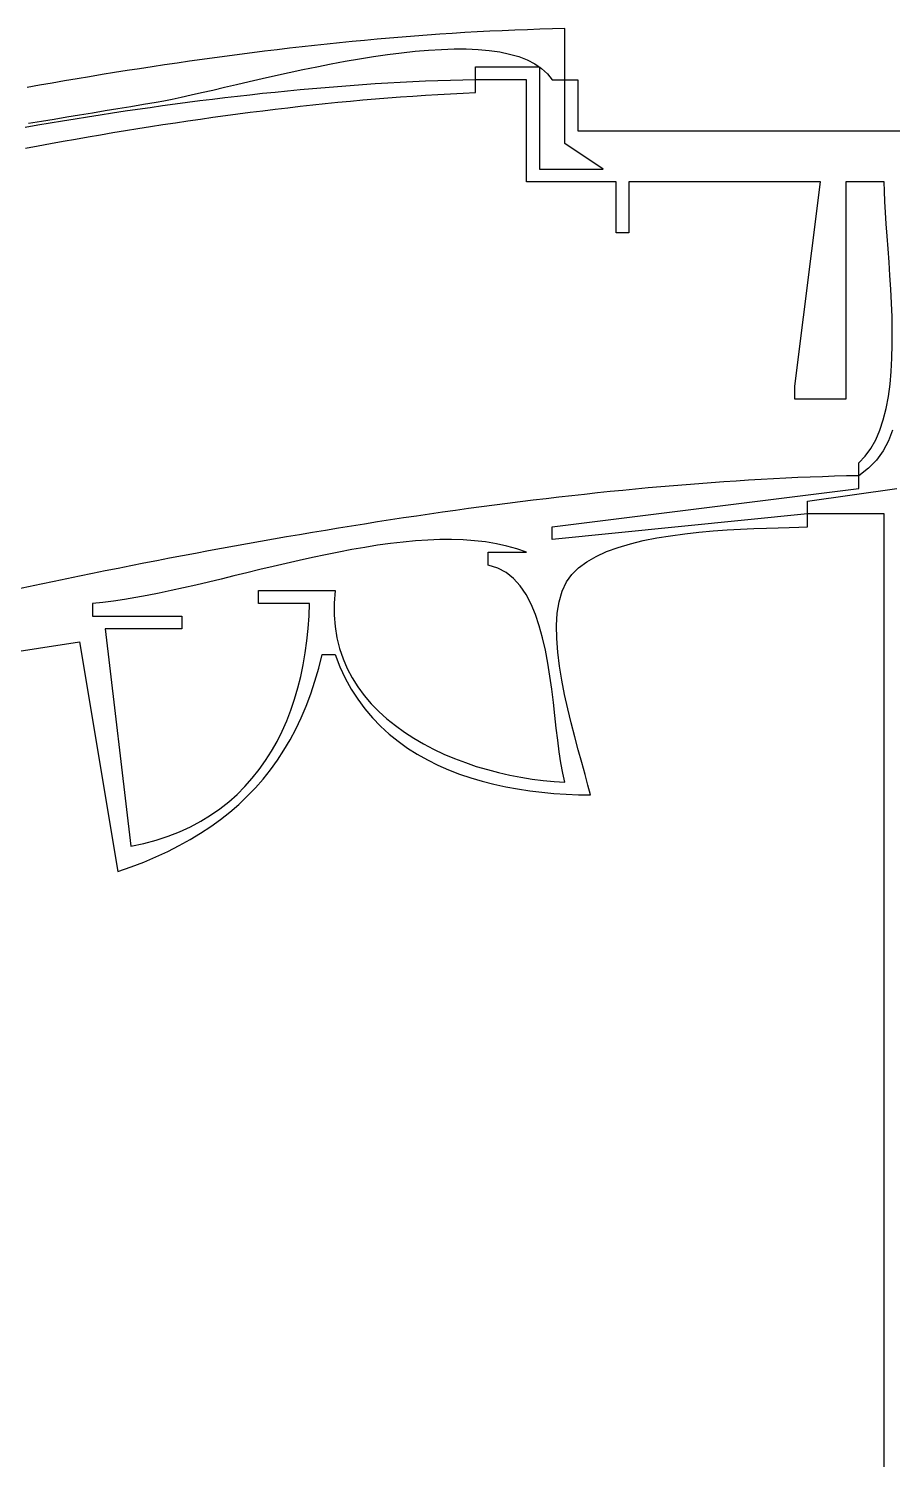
# Model space of a CAD drawing. Header units: metres. Extents: x 63 to 1153, y 57 to 743.
# Drawn here: x 857 to 924.6, y 483 to 595 of the extents above; entities that cross this region are included whole.
import ezdxf

# ---------------------------------------------------------------- set-up
doc = ezdxf.new("R2010")
doc.units = ezdxf.units.M

msp = doc.modelspace()

# ---------------------------------------------------------------- linework, layer by layer
for p, q in [((894.0949, 594.8377), (893.1142, 594.791)), ((895.0757, 594.8797), (894.0949, 594.8377)), ((896.0566, 594.917), (895.0757, 594.8797)), ((897.0376, 594.9495), (896.0566, 594.917)), ((898.0187, 594.9772), (897.0376, 594.9495)), ((899, 595), (898.0187, 594.9772)), ((899, 591), (899, 595)), ((879.3933, 593.6854), (878.4139, 593.5769)), ((880.3728, 593.7903), (879.3933, 593.6854)), ((881.3525, 593.8915), (880.3728, 593.7903)), ((882.3321, 593.9889), (881.3525, 593.8915)), ((883.3119, 594.0824), (882.3321, 593.9889)), ((884.2918, 594.1721), (883.3119, 594.0824)), ((885.2717, 594.2577), (884.2918, 594.1721)), ((886.2517, 594.3392), (885.2717, 594.2577)), ((887.2318, 594.4167), (886.2517, 594.3392)), ((888.212, 594.4899), (887.2318, 594.4167)), ((889.1922, 594.5589), (888.212, 594.4899)), ((890.1726, 594.6236), (889.1922, 594.5589)), ((891.153, 594.6839), (890.1726, 594.6236)), ((892.1336, 594.7397), (891.153, 594.6839)), ((893.1142, 594.791), (892.1336, 594.7397)), ((870.5808, 592.5847), (869.602, 592.4463)), ((871.5597, 592.7201), (870.5808, 592.5847)), ((872.5387, 592.8524), (871.5597, 592.7201)), ((873.5177, 592.9815), (872.5387, 592.8524)), ((874.4968, 593.1074), (873.5177, 592.9815)), ((875.4759, 593.2299), (874.4968, 593.1074)), ((876.4552, 593.349), (875.4759, 593.2299)), ((877.4345, 593.4647), (876.4552, 593.349)), ((878.4139, 593.5769), (877.4345, 593.4647)), ((881.7979, 592.4421), (882.9078, 592.6353)), ((882.9078, 592.6353), (884.0136, 592.8129)), ((884.0136, 592.8129), (885.1109, 592.9721)), ((885.1109, 592.9721), (886.1955, 593.1106)), ((886.1955, 593.1106), (887.263, 593.2259)), ((887.263, 593.2259), (888.3091, 593.3154)), ((888.3091, 593.3154), (889.3296, 593.3767)), ((889.3296, 593.3767), (890.32, 593.4072)), ((890.32, 593.4072), (891.2761, 593.4045)), ((891.2761, 593.4045), (892.1935, 593.3661)), ((892.1935, 593.3661), (893.0681, 593.2895)), ((893.0681, 593.2895), (893.8953, 593.1721)), ((893.8953, 593.1721), (894.6709, 593.0114)), ((894.6709, 593.0114), (895.3907, 592.8051)), ((895.3907, 592.8051), (896.0502, 592.5505)), ((863.7304, 591.555), (862.752, 591.3971)), ((864.7088, 591.7104), (863.7304, 591.555)), ((865.6874, 591.8632), (864.7088, 591.7104)), ((866.6659, 592.0132), (865.6874, 591.8632)), ((867.6446, 592.1604), (866.6659, 592.0132)), ((868.6233, 592.3048), (867.6446, 592.1604)), ((869.602, 592.4463), (868.6233, 592.3048)), ((876.3376, 591.327), (877.4034, 591.5616)), ((877.4034, 591.5616), (878.4866, 591.7928)), ((878.4866, 591.7928), (879.583, 592.0183)), ((879.583, 592.0183), (880.6882, 592.2356)), ((880.6882, 592.2356), (881.7979, 592.4421)), ((892, 591), (892, 592)), ((892, 592), (897, 592)), ((896.0502, 592.5505), (896.6452, 592.2452)), ((896.6452, 592.2452), (897.1714, 591.8867)), ((897, 592), (897, 584)), ((897.1714, 591.8867), (897.6244, 591.4724)), ((897.6244, 591.4724), (898, 591)), ((857.8608, 590.5707), (856.8828, 590.3986)), ((858.839, 590.7406), (857.8608, 590.5707)), ((859.8171, 590.9083), (858.839, 590.7406)), ((860.7954, 591.0736), (859.8171, 590.9083)), ((861.7737, 591.2366), (860.7954, 591.0736)), ((862.752, 591.3971), (861.7737, 591.2366)), ((871.4215, 590.193), (872.3353, 590.4063)), ((872.3353, 590.4063), (873.2881, 590.6289)), ((873.2881, 590.6289), (874.2757, 590.8582)), ((874.2757, 590.8582), (875.2936, 591.0917)), ((875.2936, 591.0917), (876.3376, 591.327)), ((880.218, 590.3747), (879.2377, 590.2904)), ((881.1986, 590.4543), (880.218, 590.3747)), ((882.1794, 590.5291), (881.1986, 590.4543)), ((883.1604, 590.5992), (882.1794, 590.5291)), ((884.1416, 590.6644), (883.1604, 590.5992)), ((885.1231, 590.7246), (884.1416, 590.6644)), ((886.1048, 590.7798), (885.1231, 590.7246)), ((887.0867, 590.8298), (886.1048, 590.7798)), ((888.0689, 590.8746), (887.0867, 590.8298)), ((889.0513, 590.9141), (888.0689, 590.8746)), ((890.0339, 590.9482), (889.0513, 590.9141)), ((891.0168, 590.9769), (890.0339, 590.9482)), ((892, 591), (891.0168, 590.9769)), ((896, 591), (892, 591)), ((892, 590), (892, 591)), ((896, 583), (896, 591)), ((898, 591), (899, 591)), ((899, 586), (899, 591)), ((899, 591), (900, 591)), ((900, 591), (900, 587)), ((866.0002, 589.0803), (867, 589.2469)), ((867, 589.2468), (867.589, 589.3522)), ((867.589, 589.3522), (868.2429, 589.4819)), ((868.2429, 589.4819), (868.9575, 589.6333)), ((869.4448, 589.2112), (868.4665, 589.0814)), ((868.9575, 589.6333), (869.7283, 589.804)), ((870.4232, 589.3372), (869.4448, 589.2112)), ((869.7283, 589.804), (870.5511, 589.9914)), ((871.4019, 589.4595), (870.4232, 589.3372)), ((870.5511, 589.9914), (871.4215, 590.193)), ((872.3807, 589.5779), (871.4019, 589.4595)), ((873.3597, 589.6922), (872.3807, 589.5779)), ((874.3389, 589.8026), (873.3597, 589.6922)), ((875.3182, 589.9088), (874.3389, 589.8026)), ((876.2978, 590.0107), (875.3182, 589.9088)), ((877.2775, 590.1084), (876.2978, 590.0107)), ((878.2575, 590.2016), (877.2775, 590.1084)), ((879.2377, 590.2904), (878.2575, 590.2016)), ((880.2372, 589.1305), (881.2165, 589.229)), ((881.2165, 589.229), (882.196, 589.3231)), ((882.196, 589.3231), (883.1757, 589.4127)), ((883.1757, 589.4127), (884.1555, 589.4976)), ((884.1555, 589.4976), (885.1354, 589.5778)), ((885.1354, 589.5778), (886.1156, 589.6531)), ((886.1156, 589.6531), (887.0959, 589.7237)), ((887.0959, 589.7237), (888.0763, 589.7892)), ((888.0763, 589.7892), (889.057, 589.8497)), ((889.057, 589.8497), (890.0378, 589.905)), ((890.0378, 589.905), (891.0188, 589.9551)), ((891.0188, 589.9551), (892, 590)), ((859.0015, 587.9193), (860.0014, 588.0847)), ((860.0014, 588.0847), (861.0012, 588.2502)), ((861.0012, 588.2502), (862.0011, 588.4159)), ((862.6001, 588.2289), (861.6229, 588.0754)), ((862.0011, 588.4159), (863.0009, 588.5818)), ((863.5774, 588.3794), (862.6001, 588.2289)), ((863.0009, 588.5818), (864.0007, 588.7478)), ((864.5549, 588.5266), (863.5774, 588.3794)), ((864.0007, 588.7478), (865.0005, 588.914)), ((865.5326, 588.6704), (864.5549, 588.5266)), ((865.0005, 588.914), (866.0002, 589.0803)), ((866.5104, 588.8109), (865.5326, 588.6704)), ((867.4884, 588.9479), (866.5104, 588.8109)), ((868.4665, 589.0814), (867.4884, 588.9479)), ((871.4296, 588.0569), (872.4076, 588.1918)), ((872.4076, 588.1918), (873.3859, 588.3229)), ((873.3859, 588.3229), (874.3642, 588.4503)), ((874.3642, 588.4503), (875.3427, 588.5738)), ((875.3427, 588.5738), (876.3213, 588.6934)), ((876.3213, 588.6934), (877.3001, 588.8089)), ((877.3001, 588.8089), (878.279, 588.9204)), ((878.279, 588.9204), (879.258, 589.0276)), ((879.258, 589.0276), (880.2372, 589.1305)), ((857.7154, 587.4312), (856.7388, 587.2632)), ((857.0017, 587.5889), (858.0016, 587.754)), ((858.6921, 587.5966), (857.7154, 587.4312)), ((858.0016, 587.754), (859.0015, 587.9193)), ((859.6689, 587.7591), (858.6921, 587.5966)), ((860.6458, 587.9187), (859.6689, 587.7591)), ((861.6229, 588.0754), (860.6458, 587.9187)), ((863.6091, 586.8552), (864.5862, 587.0166)), ((864.5862, 587.0166), (865.5635, 587.1749)), ((865.5635, 587.1749), (866.5409, 587.3302)), ((866.5409, 587.3302), (867.5184, 587.4822)), ((867.5184, 587.4822), (868.496, 587.631)), ((868.496, 587.631), (869.4737, 587.7764)), ((869.4737, 587.7764), (870.4516, 587.9184)), ((870.4516, 587.9184), (871.4296, 588.0569)), ((900, 587), (932, 587)), ((857.748, 585.8284), (858.7246, 586.0061)), ((858.7246, 586.0061), (859.7013, 586.1813)), ((859.7013, 586.1813), (860.6781, 586.3539)), ((860.6781, 586.3539), (861.655, 586.5238)), ((861.655, 586.5238), (862.632, 586.6909)), ((862.632, 586.6909), (863.6091, 586.8552)), ((902, 584), (899, 586)), ((856.7715, 585.6483), (857.748, 585.8284)), ((897, 584), (902, 584)), ((903, 583), (896, 583)), ((903, 579), (903, 583)), ((919, 583), (904, 583)), ((904, 583), (904, 579)), ((917, 567), (919, 583)), ((924, 583), (921, 583)), ((921, 583), (921, 566)), ((924.0116, 582.2691), (924, 583)), ((924.0437, 581.4715), (924.0116, 582.2691)), ((924.0926, 580.614), (924.0437, 581.4715)), ((924.1541, 579.7035), (924.0926, 580.614)), ((924.2245, 578.747), (924.1541, 579.7035)), ((904, 579), (903, 579)), ((924.2997, 577.7513), (924.2245, 578.747)), ((924.3758, 576.7233), (924.2997, 577.7513)), ((924.4489, 575.67), (924.3758, 576.7233)), ((924.5151, 574.5982), (924.4489, 575.67)), ((924.5703, 573.5149), (924.5151, 574.5982)), ((924.6108, 572.4269), (924.5703, 573.5149)), ((924.6326, 571.3411), (924.6108, 572.4269)), ((924.6316, 570.2645), (924.6326, 571.3411)), ((924.6041, 569.204), (924.6316, 570.2645)), ((924.546, 568.1664), (924.6041, 569.204)), ((924.4534, 567.1586), (924.546, 568.1664)), ((917, 566), (917, 567)), ((924.3224, 566.1877), (924.4534, 567.1586)), ((921, 566), (917, 566)), ((924.1491, 565.2603), (924.3224, 566.1877)), ((923.9295, 564.3836), (924.1491, 565.2603)), ((923.3358, 562.8094), (923.6598, 563.5643)), ((923.6598, 563.5643), (923.9295, 564.3836)), ((924.6456, 563.5555), (924.3251, 562.7238)), ((922.9539, 562.1258), (923.3358, 562.8094)), ((924.3251, 562.7238), (923.9108, 561.9447)), ((922, 561), (922.5099, 561.5203)), ((922.5099, 561.5203), (922.9539, 562.1258)), ((923.3923, 561.226), (922.7588, 560.5752)), ((923.9108, 561.9447), (923.3923, 561.226)), ((922, 560), (922, 561)), ((922.7588, 560.5752), (922, 560)), ((898, 556), (922, 559)), ((905.5237, 559.0384), (904.53, 558.9454)), ((906.5152, 559.1277), (905.5237, 559.0384)), ((907.5043, 559.2131), (906.5152, 559.1277)), ((908.4911, 559.2947), (907.5043, 559.2131)), ((909.4753, 559.3723), (908.4911, 559.2947)), ((910.4569, 559.4459), (909.4753, 559.3723)), ((911.4358, 559.5155), (910.4569, 559.4459)), ((912.412, 559.5811), (911.4358, 559.5155)), ((913.3853, 559.6425), (912.412, 559.5811)), ((914.3555, 559.6996), (913.3853, 559.6425)), ((915.3228, 559.7526), (914.3555, 559.6996)), ((916.2869, 559.8013), (915.3228, 559.7526)), ((917.2477, 559.8456), (916.2869, 559.8013)), ((918.2052, 559.8855), (917.2477, 559.8456)), ((918, 558), (925, 559)), ((919.1593, 559.9209), (918.2052, 559.8855)), ((920.1098, 559.9518), (919.1593, 559.9209)), ((921.0567, 559.9782), (920.1098, 559.9518)), ((922, 560), (921.0567, 559.9782)), ((922, 559), (922, 560)), ((895.5014, 557.9474), (894.4905, 557.8196)), ((896.5111, 558.072), (895.5014, 557.9474)), ((897.5193, 558.1932), (896.5111, 558.072)), ((898.5261, 558.3111), (897.5193, 558.1932)), ((899.5312, 558.4256), (898.5261, 558.3111)), ((900.5347, 558.5367), (899.5312, 558.4256)), ((901.5364, 558.6443), (900.5347, 558.5367)), ((902.5363, 558.7483), (901.5364, 558.6443)), ((903.5342, 558.8487), (902.5363, 558.7483)), ((904.53, 558.9454), (903.5342, 558.8487)), ((918, 557), (918, 558)), ((887.3848, 556.8388), (886.3666, 556.687)), ((888.4023, 556.9878), (887.3848, 556.8388)), ((889.4192, 557.1339), (888.4023, 556.9878)), ((890.4353, 557.2771), (889.4192, 557.1339)), ((891.4506, 557.4173), (890.4353, 557.2771)), ((892.465, 557.5545), (891.4506, 557.4173)), ((893.4783, 557.6886), (892.465, 557.5545)), ((894.4905, 557.8196), (893.4783, 557.6886)), ((918, 557), (898, 555)), ((924, 557), (918, 557)), ((918, 556), (918, 557)), ((924, 442), (924, 557)), ((880.2509, 555.72), (879.2313, 555.55)), ((881.2705, 555.8876), (880.2509, 555.72)), ((882.2902, 556.0527), (881.2705, 555.8876)), ((883.3097, 556.2152), (882.2902, 556.0527)), ((884.329, 556.3752), (883.3097, 556.2152)), ((885.348, 556.5324), (884.329, 556.3752)), ((886.3666, 556.687), (885.348, 556.5324)), ((898, 555), (898, 556)), ((909.4899, 555.5728), (910.5975, 555.6717)), ((910.5975, 555.6717), (911.6905, 555.7504)), ((911.6905, 555.7504), (912.7579, 555.8121)), ((912.7579, 555.8121), (913.7884, 555.86)), ((913.7884, 555.86), (914.7711, 555.897)), ((914.7711, 555.897), (915.6947, 555.9265)), ((915.6947, 555.9265), (916.5481, 555.9513)), ((916.5481, 555.9513), (917.3203, 555.9748)), ((917.3203, 555.9748), (918, 556)), ((873.1205, 554.4814), (872.104, 554.2957)), ((874.1377, 554.665), (873.1205, 554.4814)), ((875.1555, 554.8464), (874.1377, 554.665)), ((876.1739, 555.0257), (875.1555, 554.8464)), ((877.1927, 555.2028), (876.1739, 555.0257)), ((878.2119, 555.3775), (877.1927, 555.2028)), ((879.2313, 555.55), (878.2119, 555.3775)), ((884.3335, 554.547), (883.3256, 554.3888)), ((885.332, 554.6849), (884.3335, 554.547)), ((886.3195, 554.8005), (885.332, 554.6849)), ((887.2945, 554.8917), (886.3195, 554.8005)), ((888.2552, 554.9563), (887.2945, 554.8917)), ((889.2001, 554.9923), (888.2552, 554.9563)), ((890.1277, 554.9976), (889.2001, 554.9923)), ((891.0362, 554.9701), (890.1277, 554.9976)), ((891.9242, 554.9078), (891.0362, 554.9701)), ((892.7901, 554.8085), (891.9242, 554.9078)), ((893.6322, 554.6701), (892.7901, 554.8085)), ((894.4489, 554.4906), (893.6322, 554.6701)), ((895.2387, 554.2679), (894.4489, 554.4906)), ((903.1628, 554.3826), (904.1238, 554.6676)), ((904.1238, 554.6676), (905.137, 554.9138)), ((905.137, 554.9138), (906.1914, 555.1243)), ((906.1914, 555.1243), (907.2758, 555.3023)), ((907.2758, 555.3023), (908.379, 555.4507)), ((908.379, 555.4507), (909.4899, 555.5728)), ((868.0469, 553.5333), (867.0354, 553.3381)), ((869.0597, 553.7268), (868.0469, 553.5333)), ((870.0735, 553.9183), (869.0597, 553.7268)), ((871.0883, 554.108), (870.0735, 553.9183)), ((872.104, 554.2957), (871.0883, 554.108)), ((878.2008, 553.3665), (877.17, 553.1304)), ((879.2319, 553.5948), (878.2008, 553.3665)), ((880.2614, 553.8133), (879.2319, 553.5948)), ((881.288, 554.0198), (880.2614, 553.8133)), ((882.3099, 554.2123), (881.288, 554.0198)), ((883.3256, 554.3888), (882.3099, 554.2123)), ((893, 553), (893, 554)), ((893, 554), (896, 554)), ((896, 554), (895.2387, 554.2679)), ((900.7045, 553.2635), (901.442, 553.6837)), ((901.442, 553.6837), (902.2651, 554.0557)), ((902.2651, 554.0557), (903.1628, 554.3826)), ((861.9985, 552.3365), (860.9959, 552.1315)), ((863.0028, 552.54), (861.9985, 552.3365)), ((864.0087, 552.742), (863.0028, 552.54)), ((865.0162, 552.9423), (864.0087, 552.742)), ((866.0251, 553.1411), (865.0162, 552.9423)), ((867.0354, 553.3381), (866.0251, 553.1411)), ((874.0944, 552.3965), (873.0801, 552.1503)), ((875.1152, 552.6434), (874.0944, 552.3965)), ((876.1409, 552.8887), (875.1152, 552.6434)), ((877.17, 553.1304), (876.1409, 552.8887)), ((893.7372, 552.768), (893, 553)), ((894.3959, 552.4112), (893.7372, 552.768)), ((894.9813, 551.9401), (894.3959, 552.4112)), ((899.1173, 551.6828), (899.531, 552.2661)), ((899.531, 552.2661), (900.0638, 552.792)), ((900.0638, 552.792), (900.7045, 553.2635)), ((857.0048, 551.2976), (856.0123, 551.0859)), ((857.9995, 551.508), (857.0048, 551.2976)), ((858.9964, 551.7172), (857.9995, 551.508)), ((859.9952, 551.925), (858.9964, 551.7172)), ((860.9959, 552.1315), (859.9952, 551.925)), ((869.1204, 551.2128), (868.1628, 551.0008)), ((870.0926, 551.4359), (869.1204, 551.2128)), ((871.0776, 551.6679), (870.0926, 551.4359)), ((872.074, 551.9067), (871.0776, 551.6679)), ((873.0801, 552.1503), (872.074, 551.9067)), ((895.4986, 551.3654), (894.9813, 551.9401)), ((895.9531, 550.6975), (895.4986, 551.3654)), ((898.7809, 550.9522), (899.1173, 551.6828)), ((862.8113, 550.0765), (862, 550)), ((862, 550), (862, 549)), ((863.6483, 550.1787), (862.8113, 550.0765)), ((864.5094, 550.3044), (863.6483, 550.1787)), ((865.393, 550.4516), (864.5094, 550.3044)), ((866.2975, 550.6181), (865.393, 550.4516)), ((867.2213, 550.8018), (866.2975, 550.6181)), ((868.1628, 551.0008), (867.2213, 550.8018)), ((875, 550), (875, 551)), ((875, 551), (881, 551)), ((879, 550), (875, 550)), ((878.9639, 549.0157), (879, 550)), ((880.9229, 550.0254), (880.9224, 549.0854)), ((881, 551), (880.9229, 550.0254)), ((896.3502, 549.9471), (895.9531, 550.6975)), ((898.4021, 549.2339), (898.5455, 550.132)), ((898.5455, 550.132), (898.7809, 550.9522)), ((862, 549), (869, 549)), ((869, 549), (869, 548)), ((878.8974, 548.0422), (878.9639, 549.0157)), ((880.9224, 549.0854), (880.9953, 548.1798)), ((896.6951, 549.1249), (896.3502, 549.9471)), ((896.993, 548.2414), (896.6951, 549.1249)), ((898.3416, 548.2694), (898.4021, 549.2339)), ((869, 548), (863, 548)), ((863, 548), (865, 531)), ((878.8002, 547.0808), (878.8974, 548.0422)), ((880.9953, 548.1798), (881.1383, 547.3084)), ((897.2493, 547.3071), (896.993, 548.2414)), ((898.3549, 547.2502), (898.3416, 548.2694)), ((835, 543), (861, 547)), ((861, 547), (864, 529)), ((878.6716, 546.1329), (878.8002, 547.0808)), ((881.1383, 547.3084), (881.3482, 546.4711)), ((897.4693, 546.3328), (897.2493, 547.3071)), ((898.4332, 546.188), (898.3549, 547.2502)), ((878.5114, 545.1998), (878.6716, 546.1329)), ((879.7279, 544.9356), (880, 546)), ((880, 546), (881, 546)), ((881, 546), (881.3731, 545.0468)), ((881.3482, 546.4711), (881.6218, 545.6675)), ((881.6218, 545.6675), (881.9561, 544.8976)), ((897.6582, 545.329), (897.4693, 546.3328)), ((898.5674, 545.0945), (898.4332, 546.188)), ((878.3189, 544.283), (878.5114, 545.1998)), ((879.4265, 543.9091), (879.7279, 544.9356)), ((881.3731, 545.0468), (881.7951, 544.1462)), ((881.9561, 544.8976), (882.3476, 544.161)), ((897.8213, 544.3062), (897.6582, 545.329)), ((898.7484, 543.9813), (898.5674, 545.0945)), ((877.8355, 542.5034), (878.0938, 543.3837)), ((878.0938, 543.3837), (878.3189, 544.283)), ((879.0957, 542.9196), (879.4265, 543.9091)), ((881.7951, 544.1462), (882.2637, 543.2967)), ((882.2637, 543.2967), (882.7769, 542.4972)), ((882.3476, 544.161), (882.7933, 543.4577)), ((882.7933, 543.4577), (883.29, 542.7873)), ((897.9639, 543.2752), (897.8213, 544.3062)), ((898.0912, 542.2465), (897.9639, 543.2752)), ((898.9673, 542.86), (898.7484, 543.9813)), ((877.5436, 541.6434), (877.8355, 542.5034)), ((878.7353, 541.9665), (879.0957, 542.9196)), ((882.7769, 542.4972), (883.3325, 541.7463)), ((883.29, 542.7873), (883.8344, 542.1498)), ((898.2086, 541.2306), (898.0912, 542.2465)), ((899.215, 541.7424), (898.9673, 542.86)), ((877.2177, 540.8052), (877.5436, 541.6434)), ((877.9247, 540.1661), (878.345, 541.0489)), ((878.345, 541.0489), (878.7353, 541.9665)), ((883.3325, 541.7463), (883.9283, 541.0429)), ((883.8344, 542.1498), (884.4234, 541.5448)), ((883.9283, 541.0429), (884.5622, 540.3857)), ((884.4234, 541.5448), (885.0538, 540.9722)), ((898.3214, 540.2383), (898.2086, 541.2306)), ((899.4826, 540.6401), (899.215, 541.7424)), ((876.4619, 539.1994), (876.8573, 539.9901)), ((876.8573, 539.9901), (877.2177, 540.8052)), ((877.4742, 539.3174), (877.9247, 540.1661)), ((884.5622, 540.3857), (885.2321, 539.7734)), ((885.0538, 540.9722), (885.7223, 540.4319)), ((885.7223, 540.4319), (886.4257, 539.9235)), ((886.4257, 539.9235), (887.161, 539.4469)), ((898.4347, 539.28), (898.3214, 540.2383)), ((899.761, 539.5647), (899.4826, 540.6401)), ((876.031, 538.4346), (876.4619, 539.1994)), ((876.9934, 538.5019), (877.4742, 539.3174)), ((885.2321, 539.7734), (885.9357, 539.2047)), ((885.9357, 539.2047), (886.6711, 538.6785)), ((887.161, 539.4469), (887.9248, 539.0019)), ((887.9248, 539.0019), (888.714, 538.5883)), ((898.554, 538.3665), (898.4347, 539.28)), ((900.0412, 538.5279), (899.761, 539.5647)), ((875.0612, 536.988), (875.5643, 537.697)), ((875.5643, 537.697), (876.031, 538.4346)), ((875.9399, 536.9679), (876.482, 537.719)), ((876.482, 537.719), (876.9934, 538.5019)), ((886.6711, 538.6785), (887.4361, 538.1934)), ((887.4361, 538.1934), (888.2284, 537.7481)), ((888.2284, 537.7481), (889.046, 537.3416)), ((888.714, 538.5883), (889.5254, 538.2059)), ((889.5254, 538.2059), (890.3558, 537.8544)), ((890.3558, 537.8544), (891.2019, 537.5338)), ((898.6844, 537.5082), (898.554, 538.3665)), ((900.3142, 537.5414), (900.0412, 538.5279)), ((874.5212, 536.309), (875.0612, 536.988)), ((875.3669, 536.2477), (875.9399, 536.9679)), ((889.046, 537.3416), (889.8867, 536.9723)), ((889.8867, 536.9723), (890.7484, 536.6393)), ((890.7484, 536.6393), (891.6289, 536.341)), ((891.2019, 537.5338), (892.0607, 537.2437)), ((892.0607, 537.2437), (892.9288, 536.984)), ((892.9288, 536.984), (893.8031, 536.7545)), ((893.8031, 536.7545), (894.6804, 536.555)), ((894.6804, 536.555), (895.5575, 536.3852)), ((898.8313, 536.7158), (898.6844, 537.5082)), ((899, 536), (898.8313, 536.7158)), ((900.571, 536.6168), (900.3142, 537.5414)), ((900.8026, 535.7657), (900.571, 536.6168)), ((873.3289, 535.0465), (873.9439, 535.6614)), ((873.9439, 535.6614), (874.5212, 536.309)), ((874.1275, 534.8975), (874.7629, 535.5579)), ((874.7629, 535.5579), (875.3669, 536.2477)), ((891.6289, 536.341), (892.5262, 536.0764)), ((892.5262, 536.0764), (893.438, 535.8442)), ((893.438, 535.8442), (894.3622, 535.643)), ((894.3622, 535.643), (895.2967, 535.4717)), ((895.2967, 535.4717), (896.2394, 535.3289)), ((895.5575, 536.3852), (896.4312, 536.245)), ((896.4312, 536.245), (897.2983, 536.1342)), ((897.2983, 536.1342), (898.1556, 536.0526)), ((898.1556, 536.0526), (899, 536)), ((901, 535), (900.8026, 535.7657)), ((871.9837, 533.9203), (872.6757, 534.4656)), ((872.6757, 534.4656), (873.3289, 535.0465)), ((873.4608, 534.266), (874.1275, 534.8975)), ((896.2394, 535.3289), (897.1881, 535.2135)), ((897.1881, 535.2135), (898.1406, 535.1241)), ((898.1406, 535.1241), (899.0948, 535.0596)), ((899.0948, 535.0596), (900.0487, 535.0186)), ((900.0487, 535.0186), (901, 535)), ((870.482, 532.9416), (871.2527, 533.4118)), ((871.2527, 533.4118), (871.9837, 533.9203)), ((872.0322, 533.086), (872.7624, 533.6624)), ((872.7624, 533.6624), (873.4608, 534.266)), ((867.9276, 531.774), (868.8199, 532.1213)), ((868.8199, 532.1213), (869.6712, 532.5109)), ((869.6712, 532.5109), (870.482, 532.9416)), ((870.4757, 532.012), (871.27, 532.5361)), ((871.27, 532.5361), (872.0322, 533.086)), ((865, 531), (866.0181, 531.2119)), ((866.0181, 531.2119), (866.9938, 531.4704)), ((866.9938, 531.4704), (867.9276, 531.774)), ((867.898, 530.5864), (868.7899, 531.0379)), ((868.7899, 531.0379), (869.649, 531.5128)), ((869.649, 531.5128), (870.4757, 532.012)), ((866.0154, 529.7508), (866.9732, 530.1576)), ((866.9732, 530.1576), (867.898, 530.5864)), ((864, 529), (865.0244, 529.3652)), ((865.0244, 529.3652), (866.0154, 529.7508))]:
    msp.add_line(p, q)

doc.saveas('drawing.dxf')
